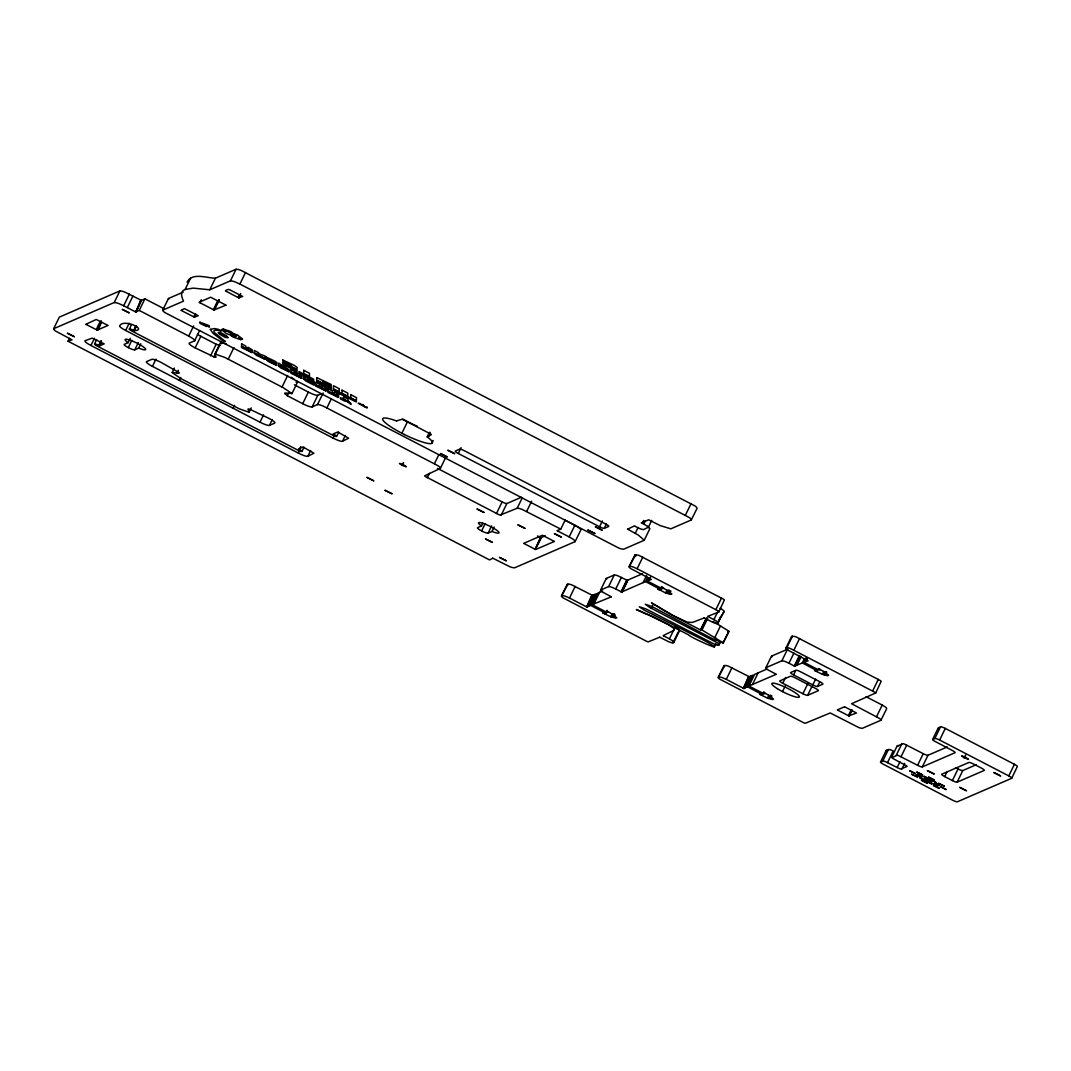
<?xml version="1.0" encoding="UTF-8"?>
<svg xmlns="http://www.w3.org/2000/svg" width="1071" height="1071" viewBox="0 0 1071 1071"><rect width="100%" height="100%" fill="white"/><g stroke="black" fill="none" stroke-linecap="round" stroke-linejoin="round"><path stroke-width="1.5" d="M136.539 326.427L133.835 330.578L135.589 325.945M172.123 372.547L180.825 378.572L239.261 408.814L249.061 412.281L247.99 409.082A10.134 1.727 26 0 1 249.248 409.028L268.875 418.333A8.729 1.486 26 0 1 274.778 423.085L269.437 425.401A8.729 1.486 26 0 1 259.972 422.188L152.443 366.389A8.729 1.486 26 0 1 146.54 361.623L151.881 359.32A8.729 1.486 26 0 1 161.346 362.534L179.125 372.641A10.134 1.727 26 0 1 178.897 373.23L172.257 372.427L174.372 368.076M284.899 393.593A10.134 1.727 26 0 1 285.127 393.003L291.901 393.526L283.199 387.662L224.763 357.406L214.963 353.952L216.047 357.152A10.134 1.727 26 0 1 214.776 357.205L195.15 347.901A8.729 1.486 26 0 1 189.246 343.148L194.587 340.832L199.554 330.671M664.1 636.107L663.177 635.612L673.98 630.337L674.074 628.557L668.184 624.473L649.173 615.249A22.732 3.869 26 0 0 645.612 613.817L636.308 609.493L653.805 617.03L688.854 635.009C688.399 636.495 731.306 655.787 706.365 641.663A61.716 10.509 26 0 0 702.496 639.548L643.845 609.935L639.267 606.775L646.054 608.971L714.477 644.22A7.751 1.325 26 0 0 716.459 644.889C717.195 645.465 720.248 645.13 718.775 643.885A7.751 1.325 26 0 0 717.543 642.895L649.669 607.418L645.224 604.205L651.878 606.454L708.801 636.803A61.716 10.509 26 0 0 712.911 638.825L723.233 642.975L728.963 631.274L715.83 623.041M771.602 697.208A5.06 0.857 26 0 0 771.642 697.127L764.654 692.83L763.61 692.468L765.163 693.606L763.797 693.727L748.91 686.029L754.573 674.409L766.943 669.067M187.077 282.209C191.749 272.128 206.823 278.099 215.418 278.179L236.102 269.223L238.472 269.544A10.349 1.754 26 0 1 241.122 270.441L694.865 505.873A10.349 1.754 26 0 1 696.511 507.199L697.101 508.243L691.304 519.957L670.834 528.82L660.365 525.647L648.638 519.783L641.462 522.849M947.34 746.915L927.968 755.283A4.364 0.75 26 0 1 923.242 753.676L904.875 744.265A5.127 0.87 26 0 0 903.188 743.662L897.471 745.938A5.141 0.87 26 0 0 897.953 746.393M134.411 330.738C148.159 329.681 123.446 318.422 119.751 325.718A8.729 1.486 26 0 0 125.655 330.47L333.041 438.079A8.729 1.486 26 0 0 342.506 441.292L348.624 438.186L337.767 432.001L333.175 433.916L335.263 435.107A5.101 0.87 26 0 1 336.441 436.031L335.692 436.446A5.127 0.87 26 0 1 334.098 435.924L130.542 330.35A5.127 0.87 26 0 1 129.444 329.507L131.331 324.58M626.91 582.062L621.956 592.223L627.646 580.562L618.074 575.877A7.751 1.325 26 0 0 616.079 575.207L614.312 574.953L606.293 578.42L600.51 590.215L600.978 590.897A7.751 1.325 26 0 0 602.223 591.902L611.3 596.801M606.293 578.42L606.641 579.291M749.004 678.412L744.037 688.586L743.368 688.332L748.763 676.484L728.615 666.256A7.751 1.325 26 0 0 726.633 665.586L723.969 665.734L718.186 677.515L718.654 678.211A7.751 1.325 26 0 0 719.886 679.201L803.692 722.751A5.127 0.87 26 0 0 805.285 723.286L830.226 712.965L858.514 727.41A7.778 1.325 26 0 0 860.495 728.093L862.275 728.334L880.964 720.248L880.616 719.391A7.751 1.325 26 0 0 879.385 718.387L851.579 703.727L875.596 693.017A5.127 0.87 26 0 0 874.552 692.094L790.585 648.611A7.751 1.325 26 0 0 788.604 647.928C787.868 647.366 784.815 647.701 786.288 648.932A7.751 1.325 26 0 0 787.52 649.936L808.123 660.82L803.866 662.253L818.753 669.951L820.118 669.83L818.552 668.679L819.61 669.04L826.598 673.351A5.06 0.857 26 0 1 826.558 673.431L826.169 673.605M787.707 649.146L771.535 656.108L771.883 656.978M940.579 726.861A4.458 0.763 26 0 1 945.305 728.414L1014.424 764.292A4.458 0.763 26 0 1 1017.289 766.662L1011.68 778.296L957.394 801.791A4.445 0.75 26 0 1 952.628 800.198L883.508 764.333A4.445 0.75 26 0 1 880.616 761.963L883.709 761.066A5.127 0.87 26 0 1 885.315 761.588L898.997 768.416A5.127 0.87 26 0 0 900.684 769.005L907.11 766.421A5.127 0.87 26 0 0 906.146 765.618L893.027 758.549A5.141 0.87 26 0 1 891.942 757.692L897.244 755.202A5.127 0.87 26 0 1 898.837 755.724L917.579 765.296A4.364 0.75 26 0 0 922.305 766.903L955.051 752.726A4.364 0.75 26 0 0 952.106 750.356L933.952 740.824A5.06 0.857 26 0 1 932.734 739.847L934.863 738.441L940.525 726.834L938.397 728.226A5.06 0.857 26 0 0 938.691 728.521M99.67 345.799L97.381 344.701A5.101 0.87 26 0 0 95.547 344.072L94.73 344.527A5.127 0.87 26 0 0 95.828 345.371L299.385 450.945A5.127 0.87 26 0 0 300.991 451.467L301.727 451.052A5.101 0.87 26 0 0 300.563 450.128L298.488 449.003L303.066 447.022L313.91 453.207L307.792 456.313A8.729 1.486 26 0 1 298.34 453.087L90.941 345.491A8.729 1.486 26 0 1 85.037 340.725L92.119 338.128L104.155 343.831L99.71 345.799L101.116 342.894M492.714 558.259L489.567 559.932L68.049 341.221L72.052 339.868L55.826 331.18A10.349 1.754 26 0 1 54.179 329.855L53.59 328.81L59.374 317.096L119.885 290.91L122.255 291.232A10.349 1.754 26 0 1 124.905 292.129L140.863 300.108L135.763 312.103L141.452 300.295L135.776 311.915L139.23 310.416L144.893 298.809L163.809 308.622M68.049 341.221L69.454 338.329M101.089 323.027C96.377 336.053 94.569 329.199 100.861 321.086M96.966 330.096L101.223 321.38M97.555 330.243L101.437 321.287M90.941 345.491L94.489 338.235M53.711 328.703L114.222 302.517L119.885 290.91M94.502 343.952L96.631 339.587M98.786 345.384L100.875 340.966M99.121 345.598L101.25 341.247M99.442 345.558L101.464 341.154M135.2 311.715L123.687 305.744L129.35 294.123M127.288 307.605L132.951 295.998M125.655 330.47L129.189 323.214M140.89 300.175L136.151 312.17M134.799 349.829A6.011 1.017 26 0 1 128.292 347.606A6.011 1.017 26 0 1 124.249 344.353L128.145 342.653L130.26 338.289M133.835 330.578L136.178 326.133M128.279 347.606L131.827 340.35M138.333 342.559L134.799 349.815L138.708 348.129A11.473 1.955 26 0 0 144.585 347.847A11.473 1.955 26 0 0 129.243 339.895A11.473 1.955 26 0 0 128.159 342.666M138.708 348.129L140.823 343.778M627.619 529.154L638.423 535.139L644.233 540.253L623.67 549.222L621.3 548.901A10.349 1.754 26 0 1 618.663 548.004L164.921 312.585A10.349 1.754 26 0 1 163.274 311.259L162.685 310.202L168.468 298.488L183.248 292.102M162.805 310.108L183.502 301.152C181.762 297.443 179.486 291.098 185.096 289.491L190.772 277.884M152.443 366.389L155.978 359.133M225.927 305.128L210.652 297.216L199.072 302.317L199.916 302.705L201.361 299.8M195.136 313.923L193.717 316.829L181.227 310.456M195.739 314.138L194.467 317.297L195.511 314.231M185.096 289.491L193.141 288.112L209.742 289.786L215.418 278.179M194.587 340.832A8.099 1.379 26 0 0 194.748 340.404L194.172 339.668A9.492 1.62 26 0 0 191.963 337.981L188.697 336.08L193.65 325.919M176.916 373.15L178.335 370.258M219.314 300.014L214.053 310.108L213.383 309.72L217.641 300.964M179.326 380.339L180.745 377.434M195.15 347.901L200.826 336.294A8.729 1.486 26 0 1 197.359 334.286M213.772 309.974L218.725 299.813M214.361 310.135L218.953 299.719M209.742 289.786L230.439 280.843L236.102 269.223M691.304 519.957L690.849 518.806A10.349 1.754 26 0 0 689.188 517.48L239.904 284.056L245.567 272.436M240.225 294.873C240.48 299.585 236.249 298.34 239.623 294.672M238.592 297.872L240.721 293.521M210.518 355.867L216.181 344.26L200.826 336.294M214.963 353.952L220.626 342.332L226.195 343.911M228.27 359.16L233.933 347.54M233.09 408.238L234.509 405.333M249.061 412.281L251.19 407.931M259.972 422.188L263.52 414.919M282.034 387.046L287.697 375.439M269.437 425.401L272.275 419.591M565.006 520.412L560.762 529.128L522.22 509.448A10.349 1.767 26 0 0 519.569 508.538L517.199 508.216L500.277 515.057A5.221 0.884 26 0 1 498.671 514.535L425.428 476.541A5.288 0.897 26 0 1 424.611 475.872L440.382 468.375L439.927 467.224A10.308 1.754 26 0 0 438.28 465.885L323.255 406.096A9.492 1.62 26 0 0 319.908 404.905L318.395 404.57A8.099 1.379 26 0 0 317.485 404.597L312.156 406.913A8.729 1.486 26 0 1 302.691 403.7L287.323 395.721L288.742 392.816M291.901 393.686L297.564 382.079L296.466 380.74M302.691 403.7L308.354 392.08A8.729 1.486 26 0 0 317.819 395.306L321.822 393.566M312.156 406.913L317.819 395.293M317.485 404.597L323.161 392.99M299.398 449.418L300.817 446.513M298.34 453.087L299.746 450.195M301.955 451.507L304.017 447.196M326.95 407.81L331.207 399.108M307.792 456.313L310.63 450.503M333.041 438.079L334.46 435.174M336.602 436.54L338.731 432.175M342.506 441.292L345.331 435.482M404.396 434.518L401.879 433.233L407.542 421.626L405.092 420.327A27.592 4.699 26 0 1 402.803 419.056M402.147 465.416L399.483 463.448L403.017 464.399L406.351 466.782L402.147 465.416L403.566 462.525M404.383 434.518A27.632 4.699 26 0 0 431.104 443.595L431.787 443.394A27.632 4.699 26 0 0 427.222 436.888L429.351 432.537M427.851 436.62L429.98 432.256M428.748 436.232L430.154 433.327M431.787 443.394L433.206 440.502M427.316 477.679L429.444 473.315M434.491 463.609L438.735 454.894M440.382 468.375L445.335 458.214M458.308 453.502L461.039 447.638M481.481 525.981A11.473 1.955 26 0 1 485.819 524.402A11.473 1.955 26 0 1 498.805 533.077A11.446 1.955 26 0 1 492.017 531.444L488.122 533.144A6.011 1.017 26 0 1 481.615 530.935A6.011 1.017 26 0 1 477.572 527.668L481.468 525.968L482.887 523.063M481.602 530.921L485.15 523.665M496.449 513.545L502.112 501.924L437.396 468.348M488.122 533.144L491.656 525.888M492.031 531.444L494.146 527.093M501.188 515.151L506.851 503.544L521.403 497.239M517.199 508.216L522.153 498.055M526.664 511.429L531.618 501.268M540.4 537.522L541.283 537.937L535.272 549.45L540.386 537.455L537.495 535.955M535.072 549.356L540.962 537.642L545.233 535.795M492.74 558.152L509.568 566.613A10.349 1.754 26 0 0 512.206 567.51L514.575 567.831L575.087 541.645L574.632 540.494A10.349 1.754 26 0 0 572.972 539.168L569.183 536.892L574.859 525.272L564.778 520.037M575.087 541.645L580.884 529.931L580.295 528.887A10.349 1.754 26 0 0 578.648 527.548L574.859 525.272M659.656 637.232L648.223 641.864A5.127 0.87 26 0 1 646.536 641.275L563.105 597.859A7.751 1.325 26 0 1 561.873 596.855L561.432 596.065L567.188 584.391L569.852 584.244A7.765 1.325 26 0 1 571.834 584.913L591.982 595.128L586.68 607.043L592.932 595.583L587.269 607.203M561.525 595.998L568.085 584.003M606.387 524.027L604.272 528.391L608.716 526.463A4.364 0.75 26 0 0 605.771 524.08L464.439 450.757A4.364 0.75 26 0 0 459.7 449.151L455.255 451.078A4.364 0.75 26 0 0 458.201 453.448L599.532 526.785L602.371 520.975M586.319 606.748L569.504 598.02L575.181 586.413M586.68 607.043L592.009 595.208M588.568 606.226L594.231 594.606M586.908 606.949L590.576 605.356L596.239 593.749L592.571 595.329M614.433 616.039L614.767 615.905A5.06 0.857 26 0 0 614.874 615.785L607.873 611.474L606.802 611.126L608.382 612.264L607.016 612.384L592.129 604.687L597.792 593.066L602.625 590.978M593.91 603.91L599.573 592.303M600.63 590.041L608.636 586.573L614.312 574.953M635.29 533.238L638.129 527.427M635.197 526.41L639.989 528.659A7.751 1.325 26 0 0 641.971 529.342L643.738 529.583L648.276 527.146A5.904 1.004 26 0 0 647.058 526.035L645.318 524.937A7.283 1.245 26 0 0 643.765 524.08L642.239 523.331L643.738 520.426M643.765 524.08L645.184 521.175M621.956 592.223L615.731 588.983L621.408 577.376M605.744 613.375L607.016 610.309M663.685 588.287L661.784 587.336L663.337 588.488L661.878 588.568L647.085 580.897L651.315 579.438L630.739 568.594A7.751 1.325 26 0 1 629.507 567.59L629.065 566.8L634.822 555.113L637.486 554.979A7.751 1.325 26 0 1 639.467 555.648L723.434 599.131A5.127 0.87 26 0 1 724.384 599.934L718.828 611.983L707.703 616.361L715.803 620.671A6.962 1.191 26 0 1 718.239 622.532L718.373 622.706A6.306 1.071 26 0 1 718.427 623.081M648.196 527.655L651.73 520.399M629.159 566.733L635.705 554.738M644.14 540.373L649.896 528.632L647.821 526.343M621.033 591.728L626.736 580.201M621.434 592.049L627.111 580.428M614.446 616.146L616.749 617.713A5.06 0.857 26 0 1 616.709 617.793L615.972 618.114A4.927 0.843 26 0 1 615.638 618.154L612.103 617.057A4.927 0.843 26 0 1 611.755 617.083L610.698 616.749L612.117 613.844M612.103 617.057L613.522 614.152M612.438 616.909L613.857 614.004M612.866 616.99L614.285 614.085M718.828 611.983L718.587 611.407A5.127 0.87 26 0 0 717.503 610.564L637.138 568.755L642.801 557.148M613.616 617.311L615.035 614.406M643.082 582.637L646.616 575.381M621.702 591.982L645.518 581.58L647.647 577.229M647.085 580.897L648.504 577.992M649.08 580.04L650.499 577.135M685.4 515.205L691.076 503.584M657.741 589.077L659.99 589.934L661.409 587.028M651.329 608.301L652.748 605.396M657.728 589.157L660.379 590.241L662.079 586.734M671.597 594.044L670.928 594.338A5.06 0.857 26 0 1 670.66 594.378L667.046 593.28A5.06 0.857 26 0 1 666.791 593.307L665.64 592.973L667.059 590.067M667.046 593.28L668.465 590.375M667.38 593.133L668.799 590.228M667.782 593.187L669.201 590.295M668.558 593.535L669.977 590.63M669.522 594.03L670.941 591.125M659.709 637.165L668.063 641.449A7.002 1.191 26 0 0 671.544 642.68L671.919 642.774A6.265 1.071 26 0 0 672.949 642.801L673.927 642.346L673.485 641.556A7.751 1.325 26 0 0 672.253 640.565L669.415 638.851L675.493 626.388M672.949 642.801L677.903 632.64M673.833 642.413L679.59 630.725L679.161 629.935A7.751 1.325 26 0 0 677.916 628.945L676.618 628.101M674.168 616.267L700.514 629.962L706.177 618.342M700.514 629.962L706.833 618.087M701.21 629.694L707.114 618.141M723.3 642.895L702 630.002L707.663 618.395M715.87 609.613L721.533 597.993M713.902 619.6L717.45 612.331M720.796 616.32L717.262 623.59A6.306 1.071 26 0 1 716.472 623.523L716.124 623.442A6.962 1.191 26 0 1 712.416 622.131L704.169 617.9M714.866 637.459L720.529 625.839M714.705 641.181L716.124 638.276M714.129 646.911L715.548 644.006M714.451 646.764L715.87 643.858M718.239 645.13L719.658 642.225M718.681 644.943L720.1 642.038M719.123 644.742L720.542 641.837M722.912 643.109L728.896 631.355M718.306 677.341L724.853 665.345M743.1 688.091L726.285 679.375L731.948 667.755M743.461 688.385L748.763 676.511M743.676 688.292L749.352 676.671L753.02 675.091L747.344 686.698L744.05 688.546M745.349 687.569L751.012 675.948M752.471 684.489L758.134 672.869M776.167 674.235L767.452 669.589A7.751 1.325 26 0 1 766.22 668.585L765.752 667.902L771.535 656.108M763.904 691.866L762.498 694.771L759.634 694.195M785.94 648.075L791.603 636.455L794.267 636.321A7.751 1.325 26 0 1 796.248 636.991L880.215 680.473A5.127 0.87 26 0 1 881.165 681.276L875.609 693.325M786.824 647.687L792.486 636.08M765.872 667.728L781.884 660.794L787.546 649.173M768.858 698.412A4.927 0.843 26 0 1 768.536 698.439L767.479 698.091L768.884 695.186M770.29 695.494L768.884 698.399L772.419 699.497A4.927 0.843 26 0 0 772.74 699.47L773.436 699.176A5.06 0.857 26 0 0 773.53 699.055L771.2 697.462M769.219 698.252L770.638 695.347M769.647 698.332L771.066 695.427M793.919 650.097L799.582 638.49M770.397 698.653L771.803 695.748M799.85 656.014L794.682 666.269L788.979 663.203L793.932 653.042M782.754 683.258A4.378 0.75 26 0 1 779.795 680.888L790.478 676.256A4.378 0.75 26 0 1 795.204 677.863L815.379 688.332A4.378 0.75 26 0 1 818.324 690.715L807.641 695.333A4.378 0.75 26 0 1 802.915 693.727L782.754 683.258L785.578 677.448M794.294 666.015L799.234 655.787M794.682 666.269L799.635 656.108M782.499 691.598L785.324 685.788M795.9 664.984L799.448 657.728M794.896 666.175L796.971 665.225L801.215 656.523M793.598 674.917A4.378 0.75 26 0 1 790.639 672.534L795.981 670.218A4.378 0.75 26 0 1 800.706 671.838L819.917 681.799A4.378 0.75 26 0 1 822.863 684.168L817.521 686.484A4.378 0.75 26 0 1 812.795 684.878L793.598 674.917L795.713 670.553M796.971 665.225L802.299 662.922L804.428 658.571M803.866 662.253L805.981 657.889M805.861 661.383L807.28 658.478M802.915 693.727L807.869 683.552M807.641 695.333L811.898 686.618M812.795 684.878L815.633 679.068M828.378 675.386L827.709 675.681A4.927 0.843 26 0 1 827.361 675.721L823.827 674.623A4.927 0.843 26 0 1 823.492 674.65L822.421 674.315L823.84 671.41M817.521 686.484L819.65 682.133M823.827 674.623L825.246 671.718M824.161 674.476L825.58 671.571M824.603 674.556L826.022 671.651M825.339 674.877L826.758 671.972M851.217 709.819L848.393 715.629L837.428 710.033M852.168 710.301L848.848 715.963L851.579 710.113M849.343 716.071L851.806 710.019M872.651 690.956L878.314 679.335M876.547 716.686L882.209 705.066L866.051 696.686M880.964 720.248L886.721 708.56L886.279 707.77A7.751 1.325 26 0 0 885.048 706.78L882.209 705.066M880.576 761.936L886.253 750.316L889.653 749.526A5.127 0.87 26 0 1 891.34 750.115L893.201 750.972L887.538 762.579M882.812 760.972L888.475 749.365M891.701 757.117L897.364 745.51M896.333 755.122L901.996 743.502M901.059 756.728L906.722 745.108M897.137 767.559L899.975 761.762M901.876 769.165L904.7 763.369M917.579 765.296L923.242 753.676M932.64 739.405L938.303 727.798M922.305 766.903L927.995 755.283M934.916 738.468A4.458 0.763 26 0 1 939.642 740.034L945.291 728.427M944.702 776.582A4.378 0.75 26 0 1 941.757 774.199L968.894 762.458A4.378 0.75 26 0 1 973.633 764.065L981.317 768.054A4.378 0.75 26 0 1 984.262 770.424L957.126 782.178A4.378 0.75 26 0 1 952.387 780.572L944.702 776.582L946.831 772.231M952.387 780.572L958.05 768.951A4.378 0.75 26 0 0 962.789 770.558L976.35 764.681M964.248 757.907L961.571 755.925L965.105 756.889L968.438 759.272L964.248 757.907L965.654 755.001M957.126 782.178L962.789 770.558M1011.626 778.269A4.458 0.763 26 0 0 1008.775 775.899L1014.424 764.292M220.626 342.332L221.175 343.831M129.149 328.971L130.26 329.051A5.101 0.87 26 0 1 132.081 329.681L133.46 330.296M168.468 298.488L168.669 299.358M567.188 584.391L567.536 585.248M634.822 555.113L635.17 555.983A7.751 1.325 26 0 0 635.705 556.451M723.969 665.734L724.317 666.59M791.603 636.455L791.951 637.325M141.452 300.295L144.893 298.809M97.287 330.042L107.85 325.557M194.32 317.043L198.242 315.744L184.466 308.582L181.253 310.255M238.806 297.778L242.715 296.466L229.756 289.799C228.993 288.527 223.558 291.004 226.195 291.339L238.217 297.577M214.08 309.934L225.914 305.168M396.498 420.943L401.879 419.297A5.127 0.87 26 0 1 403.566 419.886L430.355 433.835A5.127 0.87 26 0 1 431.318 434.639L427.222 436.888M557.308 530.614L560.762 529.128M627.271 580.308L642.613 573.681M592.129 604.687L611.287 596.842M605.717 613.429L602.853 612.853M659.99 589.934L660.66 589.639M669.388 592.263L669.723 592.116A5.06 0.857 26 0 0 669.817 591.995L663.672 588.34M679.509 630.806L678.612 631.194A6.265 1.071 26 0 1 678.438 631.234M723.996 611.541L717.436 623.55L724.09 611.461A6.306 1.071 26 0 0 724.036 611.086L723.916 610.925A6.962 1.191 26 0 0 721.466 609.051L720.073 608.248M748.91 686.029L776.047 674.382M817.441 670.981L814.549 670.419M837.442 709.845L844.35 706.86M848.968 715.816L856.452 712.991L844.564 706.766M297.296 382.227L296.051 382.146M114.222 302.517L116.592 302.852A10.349 1.754 26 0 1 119.242 303.749L123.687 305.744M230.439 280.843L232.809 281.164A10.349 1.754 26 0 1 235.459 282.061L239.904 284.056M630.043 566.345L631.823 566.586A7.751 1.325 26 0 1 633.804 567.269L637.138 568.755M562.409 595.61L564.189 595.851A7.765 1.325 26 0 1 566.171 596.534L569.504 598.02M608.636 586.573L610.416 586.814A7.751 1.325 26 0 1 612.398 587.484L615.731 588.983M781.884 660.794L783.664 661.035A7.751 1.325 26 0 1 785.645 661.704L788.979 663.203M719.19 676.952L720.97 677.207A7.751 1.325 26 0 1 722.952 677.876L726.285 679.375M506.851 503.544L505.94 503.45A5.221 0.884 26 0 1 504.347 502.928L502.112 501.924M199.916 302.705L213.397 309.68M554.35 541.471L535.661 549.517M604.646 613.87L602.772 612.933M728.575 631.488L727.811 631.341M220.666 334.165L219.461 334.085L225.245 337.432L228.243 337.633L218.163 332.626L221.175 332.827L226.945 336.174L223.946 335.973M220.104 345.545L216.181 344.26M219.595 345.438L213.932 357.045M604.7 613.857L610.698 616.749M642.239 523.331L641.395 522.916M233.813 333.764L237.494 335.022L242.555 339.092L238.512 337.726L241.042 339.761L232.929 337.004L230.626 335.156L235.058 336.655L232.527 334.621L236.571 335.999L230.921 331.608L222.808 328.851L225.111 330.711M235.981 335.692L229.529 332.211L221.282 329.52L226.342 333.59L234.442 336.348L229.395 332.264M86.055 324.218L96.296 319.453L107.769 325.33M557.281 530.801L569.183 536.892M86.041 324.419L96.604 329.801M627.499 529.302L634.286 525.928L635.21 526.37M407.542 421.626L410.059 422.898A27.592 4.699 26 0 0 417.436 426.325M294.391 384.837L308.354 392.08M139.23 310.416L188.697 336.08M645.518 581.58L660.687 589.599M802.299 662.922L817.468 670.941M660.379 590.241L665.64 592.973M822.421 674.315L814.522 670.526M939.628 740.034L1008.762 775.899M534.724 549.062L523.679 543.372L542.408 535.246L554.35 541.431M955.493 767.626L958.05 768.951M664.127 636.107L669.415 638.851M590.576 605.356L605.597 613.214M747.344 686.698L762.525 694.718M767.479 698.091L759.58 694.316M401.879 433.233L399.429 431.934A27.632 4.699 26 0 1 382.802 418.52L383.244 418.212A27.632 4.699 26 0 1 396.511 420.957M675.078 627.231L676.122 627.807M673.672 615.838L662.561 609.453A22.732 3.869 26 0 1 659.883 607.645L651.463 602.893L672.186 615.209L687.448 622.197L692.495 622.412L704.129 617.967M291.044 377.246L292.048 377.822M287.323 395.721L284.899 393.593M713.299 621.555L714.959 622.519M292.972 378.384L293.842 378.906M826.169 673.713L828.485 675.239A5.06 0.857 26 0 1 828.432 675.359M669.388 592.37L671.704 593.883A5.06 0.857 26 0 1 671.651 594.003M206.288 324.982L206.556 326.468L200.049 323.455L199.782 321.969L209.461 327.177L209.206 325.691L202.794 323.281M886.922 751.347A4.445 0.75 26 0 1 886.293 750.343M604.272 528.391A4.364 0.75 26 0 1 599.532 526.785M361.409 404.918L358.196 403.258L360.485 403.606L361.409 404.918M326.267 388.264L326.253 389.188L324.111 388.545L326.253 390.139L315.584 384.596L315.624 382.28L319.868 384.489L319.934 385.908L321.996 386.979L322.076 385.64L326.267 388.264M340.538 398.01L340.538 398.934L344.782 401.143L345.839 400.688L351.087 404.41L350.605 403.057L340.538 398.01M339.212 392.133L356.348 401.023L356.322 401.986L336.187 392.147L333.295 390.045L333.349 389.094L339.212 392.133M299.197 371.691L299.184 372.949L313.656 380.459L313.656 379.188L299.197 371.691M315.57 384.877L315.557 385.975L326.213 391.049L315.57 384.877M339.239 388.706L339.212 391.852L333.362 388.813L333.509 385.734L339.239 388.706M342.024 390.152L341.984 393.285L347.74 396.27L347.794 393.137L342.024 390.152M350.753 394.677L350.726 397.823L356.362 400.741L356.496 397.662L350.753 394.677M363.377 405.106L365.265 406.926L367.206 407.1L367.166 408.051L362.694 405.869L362.105 404.45L363.377 405.106M316.708 380.459L316.695 381.423L319.519 383.512L331.033 389.483L331.1 388.251L316.708 380.459M303.414 378.572L305.516 380.767L314.031 385.185L314.071 384.275L303.414 378.572M303.468 376.43L303.441 378.291L314.151 383.86L314.178 382.936L307.765 379.147L314.084 382.427L314.111 381.504L303.468 376.43M316.775 377.661L316.721 380.178L331.193 387.689L331.22 386.43L322.572 381.33L331.126 385.761L331.153 384.502L316.775 377.661M303.749 370.298L303.682 373.418L309.425 376.39L309.492 373.27L303.749 370.298M241.618 343.885L241.564 346.201L252.221 351.73L250.119 350.15L252.261 350.793L252.234 349.856L248.057 347.232L247.977 348.57L245.942 347.513L245.861 346.094L241.618 343.885M291.058 369.535L291.004 371.838L301.661 377.38L299.545 375.787L301.661 376.443L301.701 375.506L291.058 369.535M328.034 388.733L327.98 391.035L338.65 396.565L336.535 394.985L338.677 395.641L338.664 394.69L334.473 392.066L334.393 393.418L332.358 392.361L332.291 390.928L328.034 388.733M343.724 396.859L343.684 398.599L341.944 398.278L349.722 402.308L347.955 400.822L348.021 399.095L343.724 396.859M241.564 346.482L241.537 347.566L252.18 352.64L241.564 346.482M291.004 372.132L290.977 373.217L301.607 378.291L291.004 372.132M327.98 391.317L327.954 392.414L338.61 397.475L327.98 391.317M917.539 777.01L911.622 774.213L917.539 777.01M258.486 355.264L264.818 359.2L256.384 355.277L254.135 353.002L258.486 355.264M282.864 367.915L289.224 371.865L280.629 367.862L278.514 365.653L282.864 367.915M258.513 352.654L258.486 353.577L264.965 356L264.872 358.29L254.148 352.72L254.269 350.445L258.513 352.654M266.184 357.085L266.157 357.888L272.636 361.503L266.21 358.986L276.773 363.886L276.92 362.654L274.778 361.088L266.184 357.085M922.573 774.828L916.656 772.03L922.573 774.855M282.891 367.152L278.527 365.372L278.647 363.096L289.29 370.017L289.25 370.927L282.891 367.152M282.757 360.003L282.704 361.088L291.325 365.117L291.446 365.961L285.502 362.868L282.784 362.56L297.028 369.174L297.229 367.514L294.351 365.425L282.757 360.003M266.17 359.254L268.259 361.436L276.813 365.425L266.17 359.254M939.267 788.283L933.39 785.445L939.24 788.35M282.744 362.828L282.65 363.765L285.542 365.88L297.109 371.262L296.988 370.218L282.744 362.828M944.301 786.101L938.424 783.262L944.274 786.181M210.344 329.359L213.102 333.376L222.728 340.739A7.751 1.325 26 0 1 222.996 340.913L225.472 341.582L214.441 332.572A25.677 4.378 26 0 1 219.02 330.644A24.191 4.123 26 0 1 221.121 331.153L218.765 329.507A30.738 5.235 26 0 0 214.401 328.569L210.344 329.359M297.484 373.819L295.275 372.668L297.484 373.819M917.901 774.239L922.8 776.662L917.901 774.239M920.083 777.988L924.969 780.424L920.123 777.961M930.967 779.929L935.853 782.352L930.967 779.929M933.136 783.677L938.035 786.101L933.176 783.651M67.473 333.282L74.314 336.682L67.473 333.282M122.415 309.492L129.27 312.893L122.482 309.452M366.992 477.452L373.846 480.852L367.058 477.412M385.091 490.344L391.932 493.744L385.091 490.344M440.462 453.569L447.303 456.969L440.529 453.528M447.946 450.329L454.787 453.729L447.999 450.289M477.144 509.033L483.998 512.433L477.144 509.033M485.538 538.967L492.379 542.368L485.538 538.967M499.528 557.456L506.382 560.856L499.595 557.415M518.056 524.897L524.897 528.298L518.056 524.897M554.483 533.679L561.324 537.08L554.483 533.679M587.925 530.078L594.78 533.478L587.925 530.078M595.409 526.852L602.25 530.252L595.476 526.798M909.667 770.745L915.544 773.65L909.721 770.705M921.475 780.25L927.339 783.169L921.475 780.25M927.432 770.651L934.273 774.052L927.486 770.611M928.597 777.171L934.461 780.09L928.651 777.131M940.392 786.69L946.269 789.595L940.525 786.623M959.696 787.399L966.551 790.8L959.763 787.359M993.875 772.606L1000.716 776.006L993.928 772.566M916.294 774.935L921.194 777.332L916.294 774.935M923.992 776.301L928.892 778.697L923.992 776.301M927.058 781.602L931.971 783.999L927.111 781.576M934.755 782.968L939.669 785.364L934.809 782.941M777.278 688.626A15.289 2.597 26 0 0 799.301 697.047A15.289 2.597 26 0 0 780.277 685.079A15.289 2.597 26 0 0 777.278 688.626M925.585 779.701A4.364 0.75 26 0 0 931.877 782.111A4.364 0.75 26 0 0 926.442 778.697A4.364 0.75 26 0 0 925.585 779.701"/></g></svg>
